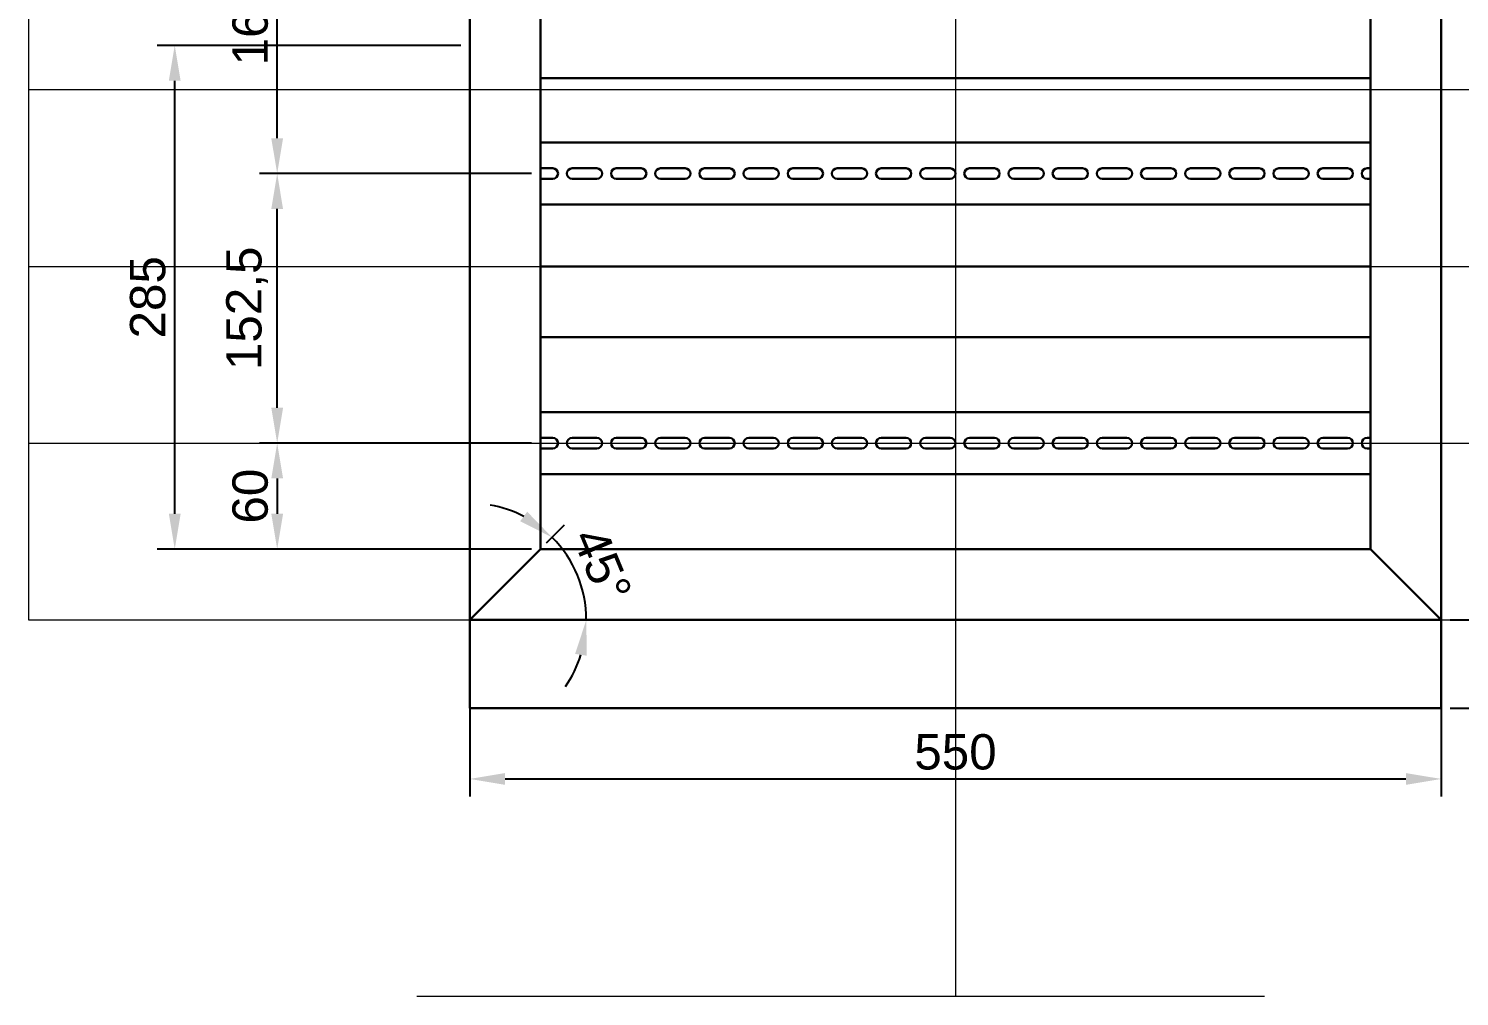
# Model space of a CAD drawing. Header units: millimetres. Extents: x 0 to 53000, y -591 to 24400.
# Drawn here: x 23064 to 23874, y 2112 to 2660 of the extents above; entities that cross this region are included whole.
import ezdxf

# ---------------------------------------------------------------- set-up
doc = ezdxf.new("R2010")
doc.units = ezdxf.units.MM
doc.layers.add('КК перф 40х60', color=6, linetype='Continuous', lineweight=30)
doc.layers.add('Основная', color=7, linetype='Continuous', lineweight=30)
doc.layers.add('Привязки', color=2, linetype='Continuous', lineweight=0, plot=False, transparency=0.8)
doc.layers.add('размеры', color=3, linetype='Continuous')
doc.styles.get("Standard").update_dxf_attribs({"font": 'arial.ttf'})
doc.dimstyles.new('ISO2', dxfattribs={"dimtxt": 20, "dimasz": 20, "dimexe": 10, "dimexo": 5, "dimgap": 5, "dimtad": 1, "dimdec": 4, "dimdsep": 46, "dimlunit": 6, "dimtxsty": 'Standard', "dimcen": 20, "dimadec": 0, "dimazin": 0, "dimtfac": 1, "dimtdec": 4, "dimtmove": 0, "dimatfit": 3, "dimfxl": 1, "dimtolj": 1, "dimtzin": 0, "dimarcsym": 0})

# ---------------------------------------------------------------- blocks, each defined once
blk = doc.blocks.new('*D246')
at = {"layer": 'Defpoints', "color": 0, "transparency": 16777216}
for p in [(23864.11, 2925), (23945.11, 2925), (23864.11, 2325)]:
    blk.add_point(p, dxfattribs=at)
at = {"layer": 'размеры', "color": 0, "lineweight": -2, "transparency": 16777216}
for p, q in [((23869.11, 2925), (23955.11, 2925)), ((23945.11, 2345), (23945.11, 2905)), ((23869.11, 2325), (23955.11, 2325))]:
    blk.add_line(p, q, dxfattribs=at)
at = {"layer": 'размеры', "color": 0, "transparency": 16777216}
for points in [[(23941.77, 2905), (23948.44, 2905), (23945.11, 2925)], [(23941.77, 2345), (23948.44, 2345), (23945.11, 2325)]]:
    blk.add_solid(points, dxfattribs=at)
at = {"layer": 'размеры', "color": 0, "transparency": 16777216, "insert": (23929.9, 2625), "char_height": 20, "attachment_point": 5, "rotation": 90}
blk.add_mtext('\\A1;600', dxfattribs=at)
blk = doc.blocks.new('*D249')
at = {"layer": 'Defpoints', "color": 0, "transparency": 16777216}
for p in [(23314.11, 2325), (23864.11, 2325), (23864.11, 2235)]:
    blk.add_point(p, dxfattribs=at)
at = {"layer": 'размеры', "color": 0, "lineweight": -2, "transparency": 16777216}
for p, q in [((23314.11, 2320), (23314.11, 2225)), ((23864.11, 2320), (23864.11, 2225)), ((23334.11, 2235), (23844.11, 2235))]:
    blk.add_line(p, q, dxfattribs=at)
at = {"layer": 'размеры', "color": 0, "transparency": 16777216}
for points in [[(23334.11, 2238.33), (23334.11, 2231.67), (23314.11, 2235)], [(23844.11, 2238.33), (23844.11, 2231.67), (23864.11, 2235)]]:
    blk.add_solid(points, dxfattribs=at)
at = {"layer": 'размеры', "color": 0, "transparency": 16777216, "insert": (23589.11, 2250.21), "char_height": 20, "attachment_point": 5}
blk.add_mtext('\\A1;550', dxfattribs=at)
blk = doc.blocks.new('*D251')
at = {"layer": 'Defpoints', "color": 0, "transparency": 16777216}
for p in [(23354.11, 2365), (23377.86, 2342.08), (23314.11, 2325), (23314.11, 2325), (23589.11, 2325)]:
    blk.add_point(p, dxfattribs=at)
at = {"layer": 'размеры', "color": 0, "lineweight": -2, "transparency": 16777216}
blk.add_line((23357.64, 2368.54), (23367.85, 2378.74), dxfattribs=at)
for start, end in [(62.42948, 79.85897), (360, 45), (325.14103, 342.57052)]:
    blk.add_arc((23314.11, 2325), 66, start, end, dxfattribs=at)
at = {"layer": 'размеры', "color": 0, "transparency": 16777216}
for points in [[(23346.63, 2386.19), (23342.68, 2380.82), (23360.78, 2371.67)], [(23373.78, 2305.74), (23380.37, 2304.73), (23380.11, 2325)]]:
    blk.add_solid(points, dxfattribs=at)
at = {"layer": 'размеры', "color": 0, "transparency": 16777216, "insert": (23389.1, 2356.06), "char_height": 20, "attachment_point": 5, "rotation": 292.5}
blk.add_mtext('\\A1;45°', dxfattribs=at)
blk = doc.blocks.new('*D253')
at = {"layer": 'Defpoints', "color": 0, "transparency": 16777216}
for p in [(23314.11, 2925), (23314.11, 2925), (23354.11, 2908.43), (23344.96, 2850.51), (23314.11, 2650)]:
    blk.add_point(p, dxfattribs=at)
at = {"layer": 'размеры', "color": 0, "lineweight": -2, "transparency": 16777216}
blk.add_line((23358.73, 2906.52), (23397.83, 2890.32), dxfattribs=at)
blk.add_arc((23314.11, 2925), 80.62, 284.25003, 323.24997, dxfattribs=at)
at = {"layer": 'размеры', "color": 0, "transparency": 16777216}
for points in [[(23375.81, 2878.41), (23381.6, 2875.11), (23388.59, 2894.15)], [(23334.37, 2843.55), (23333.54, 2850.17), (23314.11, 2844.38)]]:
    blk.add_solid(points, dxfattribs=at)
at = {"layer": 'размеры', "color": 0, "transparency": 16777216, "insert": (23350.45, 2870.61), "char_height": 20, "attachment_point": 5, "rotation": 33.75}
blk.add_mtext('\\A1;68°', dxfattribs=at)
blk = doc.blocks.new('*D204')
at = {"layer": 'Defpoints', "color": 0, "transparency": 16777216}
for p in [(23205.11, 2742.5), (23314.11, 2742.5), (23354.11, 2577.5)]:
    blk.add_point(p, dxfattribs=at)
at = {"layer": 'размеры', "color": 0, "lineweight": -2, "transparency": 16777216}
for p, q in [((23309.11, 2742.5), (23195.11, 2742.5)), ((23205.11, 2597.5), (23205.11, 2722.5)), ((23349.11, 2577.5), (23195.11, 2577.5))]:
    blk.add_line(p, q, dxfattribs=at)
at = {"layer": 'размеры', "color": 0, "transparency": 16777216}
for points in [[(23201.77, 2722.5), (23208.44, 2722.5), (23205.11, 2742.5)], [(23201.77, 2597.5), (23208.44, 2597.5), (23205.11, 2577.5)]]:
    blk.add_solid(points, dxfattribs=at)
at = {"layer": 'размеры', "color": 0, "transparency": 16777216, "insert": (23189.9, 2662.01), "char_height": 20, "attachment_point": 5, "rotation": 90}
blk.add_mtext('\\A1;165', dxfattribs=at)
blk = doc.blocks.new('*D205')
at = {"layer": 'Defpoints', "color": 0, "transparency": 16777216}
for p in [(23205.11, 2577.5), (23354.11, 2577.5), (23354.11, 2425)]:
    blk.add_point(p, dxfattribs=at)
at = {"layer": 'размеры', "color": 0, "lineweight": -2, "transparency": 16777216}
for p, q in [((23349.11, 2577.5), (23195.11, 2577.5)), ((23205.11, 2445), (23205.11, 2557.5)), ((23349.11, 2425), (23195.11, 2425))]:
    blk.add_line(p, q, dxfattribs=at)
at = {"layer": 'размеры', "color": 0, "transparency": 16777216}
for points in [[(23201.77, 2557.5), (23208.44, 2557.5), (23205.11, 2577.5)], [(23201.77, 2445), (23208.44, 2445), (23205.11, 2425)]]:
    blk.add_solid(points, dxfattribs=at)
at = {"layer": 'размеры', "color": 0, "transparency": 16777216, "insert": (23188.09, 2501.25), "char_height": 20, "attachment_point": 5, "rotation": 90}
blk.add_mtext('\\A1;152,5', dxfattribs=at)
blk = doc.blocks.new('*D202')
at = {"layer": 'Defpoints', "color": 0, "transparency": 16777216}
for p in [(23354.11, 2425), (23205.11, 2365), (23354.11, 2365)]:
    blk.add_point(p, dxfattribs=at)
at = {"layer": 'размеры', "color": 0, "lineweight": -2, "transparency": 16777216}
for p, q in [((23349.11, 2425), (23195.11, 2425)), ((23205.11, 2405), (23205.11, 2385)), ((23349.11, 2365), (23195.11, 2365))]:
    blk.add_line(p, q, dxfattribs=at)
at = {"layer": 'размеры', "color": 0, "transparency": 16777216}
for points in [[(23201.77, 2405), (23208.44, 2405), (23205.11, 2425)], [(23201.77, 2385), (23208.44, 2385), (23205.11, 2365)]]:
    blk.add_solid(points, dxfattribs=at)
at = {"layer": 'размеры', "color": 0, "transparency": 16777216, "insert": (23189.9, 2395), "char_height": 20, "attachment_point": 5, "rotation": 90}
blk.add_mtext('\\A1;60', dxfattribs=at)
blk = doc.blocks.new('*D252')
at = {"layer": 'Defpoints', "color": 0, "transparency": 16777216}
for p in [(23864.11, 3025), (23864.11, 2275), (24003.27, 2275)]:
    blk.add_point(p, dxfattribs=at)
at = {"layer": 'размеры', "color": 0, "lineweight": -2, "transparency": 16777216}
for p, q in [((23869.11, 3025), (24013.27, 3025)), ((24003.27, 3005), (24003.27, 2295)), ((23869.11, 2275), (24013.27, 2275))]:
    blk.add_line(p, q, dxfattribs=at)
at = {"layer": 'размеры', "color": 0, "transparency": 16777216}
for points in [[(23999.93, 3005), (24006.6, 3005), (24003.27, 3025)], [(23999.93, 2295), (24006.6, 2295), (24003.27, 2275)]]:
    blk.add_solid(points, dxfattribs=at)
at = {"layer": 'размеры', "color": 0, "transparency": 16777216, "insert": (23988.06, 2650), "char_height": 20, "attachment_point": 5, "rotation": 90}
blk.add_mtext('\\A1;750', dxfattribs=at)
blk = doc.blocks.new('*D258')
at = {"layer": 'Defpoints', "color": 0, "transparency": 16777216}
for p in [(23147.11, 2650), (23314.11, 2650), (23314.11, 2365)]:
    blk.add_point(p, dxfattribs=at)
at = {"layer": 'размеры', "color": 0, "lineweight": -2, "transparency": 16777216}
for p, q in [((23309.11, 2650), (23137.11, 2650)), ((23147.11, 2385), (23147.11, 2630)), ((23309.11, 2365), (23137.11, 2365))]:
    blk.add_line(p, q, dxfattribs=at)
at = {"layer": 'размеры', "color": 0, "transparency": 16777216}
for points in [[(23143.77, 2630), (23150.44, 2630), (23147.11, 2650)], [(23143.77, 2385), (23150.44, 2385), (23147.11, 2365)]]:
    blk.add_solid(points, dxfattribs=at)
at = {"layer": 'размеры', "color": 0, "transparency": 16777216, "insert": (23131.9, 2507.5), "char_height": 20, "attachment_point": 5, "rotation": 90}
blk.add_mtext('\\A1;285', dxfattribs=at)

msp = doc.modelspace()

# ---------------------------------------------------------------- linework, layer by layer
at = {"layer": 'КК перф 40х60'}
for p, q in [((23314.1081, 2925), (23314.1081, 2650)), ((23864.1081, 2925), (23864.1081, 2650)), ((23354.1081, 2650), (23354.1081, 2908.43146)), ((23824.1081, 2650), (23824.1081, 2908.43146)), ((23314.1081, 2325), (23314.1081, 2650)), ((23354.1081, 2650), (23354.1081, 2365)), ((23824.1081, 2650), (23824.1081, 2365)), ((23864.1081, 2325), (23864.1081, 2650)), ((23354.1081, 2631.56854), (23824.1081, 2631.56854)), ((23824.1081, 2525), (23354.1081, 2525.00006)), ((23824.1081, 2485), (23824.1081, 2525)), ((23354.1081, 2485), (23824.1081, 2485)), ((23354.1081, 2365), (23314.1081, 2325)), ((23589.1081, 2365), (23354.1081, 2365)), ((23589.1081, 2365), (23824.1081, 2365)), ((23824.1081, 2365), (23864.1081, 2325)), ((23314.1081, 2325), (23589.1081, 2325)), ((23864.1081, 2325), (23589.1081, 2325))]:
    msp.add_line(p, q, dxfattribs=at)
at = {"layer": 'Основная'}
for p, q in [((23314.1081, 2275), (23314.1081, 3025)), ((23864.1081, 3025), (23864.1081, 2275)), ((23354.1081, 2595.00001), (23379.1081, 2595.00001)), ((23379.1081, 2595.00001), (23404.1081, 2595.00001)), ((23404.1081, 2595.00001), (23429.1081, 2595.00001)), ((23429.1081, 2595.00001), (23454.1081, 2595.00001)), ((23454.1081, 2595.00001), (23479.1081, 2595.00001)), ((23479.1081, 2595.00001), (23504.1081, 2595.00001)), ((23504.1081, 2595.00001), (23529.1081, 2595.00001)), ((23529.1081, 2595.00001), (23554.1081, 2595.00001)), ((23554.1081, 2595.00001), (23579.1081, 2595.00001)), ((23579.1081, 2595.00001), (23604.1081, 2595.00001)), ((23604.1081, 2595.00001), (23629.1081, 2595.00001)), ((23629.1081, 2595.00001), (23654.1081, 2595.00001)), ((23654.1081, 2595.00001), (23679.1081, 2595.00001)), ((23679.1081, 2595.00001), (23704.1081, 2595.00001)), ((23704.1081, 2595.00001), (23729.1081, 2595.00001)), ((23729.1081, 2595.00001), (23754.1081, 2595.00001)), ((23754.1081, 2595.00001), (23779.1081, 2595.00001)), ((23779.1081, 2595.00001), (23804.1081, 2595.00001)), ((23804.1081, 2595.00001), (23824.1081, 2595.00001)), ((23361.10809, 2580.50001), (23354.1081, 2580.50001)), ((23364.10809, 2577.50001), (23364.10809, 2577.50001)), ((23379.1081, 2580.50001), (23372.10809, 2580.50001)), ((23386.10809, 2580.50001), (23379.1081, 2580.50001)), ((23389.10809, 2577.50001), (23389.10809, 2577.50001)), ((23404.1081, 2580.50001), (23397.10809, 2580.50001)), ((23411.10809, 2580.50001), (23404.1081, 2580.50001)), ((23414.10809, 2577.50001), (23414.10809, 2577.50001)), ((23429.1081, 2580.50001), (23422.10809, 2580.50001)), ((23436.10809, 2580.50001), (23429.1081, 2580.50001)), ((23439.10809, 2577.50001), (23439.10809, 2577.50001)), ((23454.1081, 2580.50001), (23447.10809, 2580.50001)), ((23461.10809, 2580.50001), (23454.1081, 2580.50001)), ((23464.10809, 2577.50001), (23464.10809, 2577.50001)), ((23479.1081, 2580.50001), (23472.10809, 2580.50001)), ((23486.10809, 2580.50001), (23479.1081, 2580.50001)), ((23489.10809, 2577.50001), (23489.10809, 2577.50001)), ((23504.1081, 2580.50001), (23497.10809, 2580.50001)), ((23511.10809, 2580.50001), (23504.1081, 2580.50001)), ((23514.10809, 2577.50001), (23514.10809, 2577.50001)), ((23529.1081, 2580.50001), (23522.10809, 2580.50001)), ((23536.10809, 2580.50001), (23529.1081, 2580.50001)), ((23539.10809, 2577.50001), (23539.10809, 2577.50001)), ((23554.1081, 2580.50001), (23547.10809, 2580.50001)), ((23561.10809, 2580.50001), (23554.1081, 2580.50001)), ((23564.10809, 2577.50001), (23564.10809, 2577.50001)), ((23579.1081, 2580.50001), (23572.10809, 2580.50001)), ((23586.10809, 2580.50001), (23579.1081, 2580.50001)), ((23589.10809, 2577.50001), (23589.10809, 2577.50001)), ((23604.1081, 2580.50001), (23597.10809, 2580.50001)), ((23611.10809, 2580.50001), (23604.1081, 2580.50001)), ((23614.10809, 2577.50001), (23614.10809, 2577.50001)), ((23629.1081, 2580.50001), (23622.10809, 2580.50001)), ((23636.10809, 2580.50001), (23629.1081, 2580.50001)), ((23639.10809, 2577.50001), (23639.10809, 2577.50001)), ((23654.1081, 2580.50001), (23647.10809, 2580.50001)), ((23661.10809, 2580.50001), (23654.1081, 2580.50001)), ((23664.10809, 2577.50001), (23664.10809, 2577.50001)), ((23679.1081, 2580.50001), (23672.10809, 2580.50001)), ((23686.10809, 2580.50001), (23679.1081, 2580.50001)), ((23689.10809, 2577.50001), (23689.10809, 2577.50001)), ((23704.1081, 2580.50001), (23697.10809, 2580.50001)), ((23711.10809, 2580.50001), (23704.1081, 2580.50001)), ((23714.10809, 2577.50001), (23714.10809, 2577.50001)), ((23729.1081, 2580.50001), (23722.10809, 2580.50001)), ((23736.10809, 2580.50001), (23729.1081, 2580.50001)), ((23739.10809, 2577.50001), (23739.10809, 2577.50001)), ((23754.1081, 2580.50001), (23747.10809, 2580.50001)), ((23761.10809, 2580.50001), (23754.1081, 2580.50001)), ((23764.10809, 2577.50001), (23764.10809, 2577.50001)), ((23779.1081, 2580.50001), (23772.10809, 2580.50001)), ((23786.10809, 2580.50001), (23779.1081, 2580.50001)), ((23789.10809, 2577.50001), (23789.10809, 2577.50001)), ((23804.1081, 2580.50001), (23797.10809, 2580.50001)), ((23811.10809, 2580.50001), (23804.1081, 2580.50001)), ((23814.10809, 2577.50001), (23814.10809, 2577.50001)), ((23824.1081, 2580.50001), (23822.10809, 2580.50001)), ((23354.1081, 2574.50001), (23361.10809, 2574.50001)), ((23372.10809, 2574.50001), (23379.1081, 2574.50001)), ((23379.1081, 2574.50001), (23386.10809, 2574.50001)), ((23397.10809, 2574.50001), (23404.1081, 2574.50001)), ((23404.1081, 2574.50001), (23411.10809, 2574.50001)), ((23422.10809, 2574.50001), (23429.1081, 2574.50001)), ((23429.1081, 2574.50001), (23436.10809, 2574.50001)), ((23447.10809, 2574.50001), (23454.1081, 2574.50001)), ((23454.1081, 2574.50001), (23461.10809, 2574.50001)), ((23472.10809, 2574.50001), (23479.1081, 2574.50001)), ((23479.1081, 2574.50001), (23486.10809, 2574.50001)), ((23497.10809, 2574.50001), (23504.1081, 2574.50001)), ((23504.1081, 2574.50001), (23511.10809, 2574.50001)), ((23522.10809, 2574.50001), (23529.1081, 2574.50001)), ((23529.1081, 2574.50001), (23536.10809, 2574.50001)), ((23547.10809, 2574.50001), (23554.1081, 2574.50001)), ((23554.1081, 2574.50001), (23561.10809, 2574.50001)), ((23572.10809, 2574.50001), (23579.1081, 2574.50001)), ((23579.1081, 2574.50001), (23586.10809, 2574.50001)), ((23597.10809, 2574.50001), (23604.1081, 2574.50001)), ((23604.1081, 2574.50001), (23611.10809, 2574.50001)), ((23622.10809, 2574.50001), (23629.1081, 2574.50001)), ((23629.1081, 2574.50001), (23636.10809, 2574.50001)), ((23647.10809, 2574.50001), (23654.1081, 2574.50001)), ((23654.1081, 2574.50001), (23661.10809, 2574.50001)), ((23672.10809, 2574.50001), (23679.1081, 2574.50001)), ((23679.1081, 2574.50001), (23686.10809, 2574.50001)), ((23697.10809, 2574.50001), (23704.1081, 2574.50001)), ((23704.1081, 2574.50001), (23711.10809, 2574.50001)), ((23722.10809, 2574.50001), (23729.1081, 2574.50001)), ((23729.1081, 2574.50001), (23736.10809, 2574.50001)), ((23747.10809, 2574.50001), (23754.1081, 2574.50001)), ((23754.1081, 2574.50001), (23761.10809, 2574.50001)), ((23772.10809, 2574.50001), (23779.1081, 2574.50001)), ((23779.1081, 2574.50001), (23786.10809, 2574.50001)), ((23797.10809, 2574.50001), (23804.1081, 2574.50001)), ((23804.1081, 2574.50001), (23811.10809, 2574.50001)), ((23822.10809, 2574.50001), (23824.1081, 2574.50001)), ((23354.1081, 2560.00001), (23379.1081, 2560.00001)), ((23379.1081, 2560.00001), (23404.1081, 2560.00001)), ((23404.1081, 2560.00001), (23429.1081, 2560.00001)), ((23429.1081, 2560.00001), (23454.1081, 2560.00001)), ((23454.1081, 2560.00001), (23479.1081, 2560.00001)), ((23479.1081, 2560.00001), (23504.1081, 2560.00001)), ((23504.1081, 2560.00001), (23529.1081, 2560.00001)), ((23529.1081, 2560.00001), (23554.1081, 2560.00001)), ((23554.1081, 2560.00001), (23579.1081, 2560.00001)), ((23579.1081, 2560.00001), (23604.1081, 2560.00001)), ((23604.1081, 2560.00001), (23629.1081, 2560.00001)), ((23629.1081, 2560.00001), (23654.1081, 2560.00001)), ((23654.1081, 2560.00001), (23679.1081, 2560.00001)), ((23679.1081, 2560.00001), (23704.1081, 2560.00001)), ((23704.1081, 2560.00001), (23729.1081, 2560.00001)), ((23729.1081, 2560.00001), (23754.1081, 2560.00001)), ((23754.1081, 2560.00001), (23779.1081, 2560.00001)), ((23779.1081, 2560.00001), (23804.1081, 2560.00001)), ((23804.1081, 2560.00001), (23824.1081, 2560.00001)), ((23354.1081, 2442.5), (23379.1081, 2442.5)), ((23379.1081, 2442.5), (23404.1081, 2442.5)), ((23404.1081, 2442.5), (23429.1081, 2442.5)), ((23429.1081, 2442.5), (23454.1081, 2442.5)), ((23454.1081, 2442.5), (23479.1081, 2442.5)), ((23479.1081, 2442.5), (23504.1081, 2442.5)), ((23504.1081, 2442.5), (23529.1081, 2442.5)), ((23529.1081, 2442.5), (23554.1081, 2442.5)), ((23554.1081, 2442.5), (23579.1081, 2442.5)), ((23579.1081, 2442.5), (23604.1081, 2442.5)), ((23604.1081, 2442.5), (23629.1081, 2442.5)), ((23629.1081, 2442.5), (23654.1081, 2442.5)), ((23654.1081, 2442.5), (23679.1081, 2442.5)), ((23679.1081, 2442.5), (23704.1081, 2442.5)), ((23704.1081, 2442.5), (23729.1081, 2442.5)), ((23729.1081, 2442.5), (23754.1081, 2442.5)), ((23754.1081, 2442.5), (23779.1081, 2442.5)), ((23779.1081, 2442.5), (23804.1081, 2442.5)), ((23804.1081, 2442.5), (23824.1081, 2442.5)), ((23361.10809, 2428), (23354.1081, 2428)), ((23354.1081, 2422), (23361.10809, 2422)), ((23364.10809, 2425), (23364.10809, 2425)), ((23379.1081, 2428.00001), (23372.10809, 2428.00001)), ((23372.10809, 2422.00001), (23379.1081, 2422.00001)), ((23386.10809, 2428), (23379.1081, 2428)), ((23379.1081, 2422), (23386.10809, 2422)), ((23389.10809, 2425), (23389.10809, 2425)), ((23404.1081, 2428.00001), (23397.10809, 2428.00001)), ((23397.10809, 2422.00001), (23404.1081, 2422.00001)), ((23411.10809, 2428), (23404.1081, 2428)), ((23404.1081, 2422), (23411.10809, 2422)), ((23414.10809, 2425), (23414.10809, 2425)), ((23429.1081, 2428.00001), (23422.10809, 2428.00001)), ((23422.10809, 2422.00001), (23429.1081, 2422.00001)), ((23436.10809, 2428), (23429.1081, 2428)), ((23429.1081, 2422), (23436.10809, 2422)), ((23439.10809, 2425), (23439.10809, 2425)), ((23454.1081, 2428.00001), (23447.10809, 2428.00001)), ((23447.10809, 2422.00001), (23454.1081, 2422.00001)), ((23461.10809, 2428), (23454.1081, 2428)), ((23454.1081, 2422), (23461.10809, 2422)), ((23464.10809, 2425), (23464.10809, 2425)), ((23479.1081, 2428.00001), (23472.10809, 2428.00001)), ((23472.10809, 2422.00001), (23479.1081, 2422.00001)), ((23486.10809, 2428), (23479.1081, 2428)), ((23479.1081, 2422), (23486.10809, 2422)), ((23489.10809, 2425), (23489.10809, 2425)), ((23504.1081, 2428.00001), (23497.10809, 2428.00001)), ((23497.10809, 2422.00001), (23504.1081, 2422.00001)), ((23511.10809, 2428), (23504.1081, 2428)), ((23504.1081, 2422), (23511.10809, 2422)), ((23514.10809, 2425), (23514.10809, 2425)), ((23529.1081, 2428.00001), (23522.10809, 2428.00001)), ((23522.10809, 2422.00001), (23529.1081, 2422.00001)), ((23536.10809, 2428), (23529.1081, 2428)), ((23529.1081, 2422), (23536.10809, 2422)), ((23539.10809, 2425), (23539.10809, 2425)), ((23554.1081, 2428.00001), (23547.10809, 2428.00001)), ((23547.10809, 2422.00001), (23554.1081, 2422.00001)), ((23561.10809, 2428), (23554.1081, 2428)), ((23554.1081, 2422), (23561.10809, 2422)), ((23564.10809, 2425), (23564.10809, 2425)), ((23579.1081, 2428.00001), (23572.10809, 2428.00001)), ((23572.10809, 2422.00001), (23579.1081, 2422.00001)), ((23586.10809, 2428), (23579.1081, 2428)), ((23579.1081, 2422), (23586.10809, 2422)), ((23589.10809, 2425), (23589.10809, 2425)), ((23604.1081, 2428.00001), (23597.10809, 2428.00001)), ((23597.10809, 2422.00001), (23604.1081, 2422.00001)), ((23611.10809, 2428), (23604.1081, 2428)), ((23604.1081, 2422), (23611.10809, 2422)), ((23614.10809, 2425), (23614.10809, 2425)), ((23629.1081, 2428.00001), (23622.10809, 2428.00001)), ((23622.10809, 2422.00001), (23629.1081, 2422.00001)), ((23636.10809, 2428), (23629.1081, 2428)), ((23629.1081, 2422), (23636.10809, 2422)), ((23639.10809, 2425), (23639.10809, 2425)), ((23654.1081, 2428.00001), (23647.10809, 2428.00001)), ((23647.10809, 2422.00001), (23654.1081, 2422.00001)), ((23661.10809, 2428), (23654.1081, 2428)), ((23654.1081, 2422), (23661.10809, 2422)), ((23664.10809, 2425), (23664.10809, 2425)), ((23679.1081, 2428.00001), (23672.10809, 2428.00001)), ((23672.10809, 2422.00001), (23679.1081, 2422.00001)), ((23686.10809, 2428), (23679.1081, 2428)), ((23679.1081, 2422), (23686.10809, 2422)), ((23689.10809, 2425), (23689.10809, 2425)), ((23704.1081, 2428.00001), (23697.10809, 2428.00001)), ((23697.10809, 2422.00001), (23704.1081, 2422.00001)), ((23711.10809, 2428), (23704.1081, 2428)), ((23704.1081, 2422), (23711.10809, 2422)), ((23714.10809, 2425), (23714.10809, 2425)), ((23729.1081, 2428.00001), (23722.10809, 2428.00001)), ((23722.10809, 2422.00001), (23729.1081, 2422.00001)), ((23736.10809, 2428), (23729.1081, 2428)), ((23729.1081, 2422), (23736.10809, 2422)), ((23739.10809, 2425), (23739.10809, 2425)), ((23754.1081, 2428.00001), (23747.10809, 2428.00001)), ((23747.10809, 2422.00001), (23754.1081, 2422.00001)), ((23761.10809, 2428), (23754.1081, 2428)), ((23754.1081, 2422), (23761.10809, 2422)), ((23764.10809, 2425), (23764.10809, 2425)), ((23779.1081, 2428.00001), (23772.10809, 2428.00001)), ((23772.10809, 2422.00001), (23779.1081, 2422.00001)), ((23786.10809, 2428), (23779.1081, 2428)), ((23779.1081, 2422), (23786.10809, 2422)), ((23789.10809, 2425), (23789.10809, 2425)), ((23804.1081, 2428.00001), (23797.10809, 2428.00001)), ((23797.10809, 2422.00001), (23804.1081, 2422.00001)), ((23811.10809, 2428), (23804.1081, 2428)), ((23804.1081, 2422), (23811.10809, 2422)), ((23814.10809, 2425), (23814.10809, 2425)), ((23824.1081, 2428.00001), (23822.10809, 2428.00001)), ((23822.10809, 2422.00001), (23824.1081, 2422.00001)), ((23354.1081, 2407.5), (23379.1081, 2407.50001)), ((23379.1081, 2407.5), (23404.1081, 2407.50001)), ((23404.1081, 2407.5), (23429.1081, 2407.50001)), ((23429.1081, 2407.5), (23454.1081, 2407.50001)), ((23454.1081, 2407.5), (23479.1081, 2407.50001)), ((23479.1081, 2407.5), (23504.1081, 2407.50001)), ((23504.1081, 2407.5), (23529.1081, 2407.50001)), ((23529.1081, 2407.5), (23554.1081, 2407.50001)), ((23554.1081, 2407.5), (23579.1081, 2407.50001)), ((23579.1081, 2407.5), (23604.1081, 2407.50001)), ((23604.1081, 2407.5), (23629.1081, 2407.50001)), ((23629.1081, 2407.5), (23654.1081, 2407.50001)), ((23654.1081, 2407.5), (23679.1081, 2407.50001)), ((23679.1081, 2407.5), (23704.1081, 2407.50001)), ((23704.1081, 2407.5), (23729.1081, 2407.50001)), ((23729.1081, 2407.5), (23754.1081, 2407.50001)), ((23754.1081, 2407.5), (23779.1081, 2407.50001)), ((23779.1081, 2407.5), (23804.1081, 2407.50001)), ((23804.1081, 2407.5), (23824.1081, 2407.5)), ((23864.1081, 2275), (23314.1081, 2275))]:
    msp.add_line(p, q, dxfattribs=at)
for centre, start, end in [((23361.10809, 2577.50001), 0, 90), ((23361.10809, 2577.50001), 270, 0), ((23372.10809, 2577.50001), 90, 180), ((23372.10809, 2577.50001), 180, 270), ((23386.10809, 2577.50001), 0, 90), ((23386.10809, 2577.50001), 270, 0), ((23397.10809, 2577.50001), 90, 180), ((23397.10809, 2577.50001), 180, 270), ((23411.10809, 2577.50001), 0, 90), ((23411.10809, 2577.50001), 270, 0), ((23422.10809, 2577.50001), 90, 180), ((23422.10809, 2577.50001), 180, 270), ((23436.10809, 2577.50001), 0, 90), ((23436.10809, 2577.50001), 270, 0), ((23447.10809, 2577.50001), 90, 180), ((23447.10809, 2577.50001), 180, 270), ((23461.10809, 2577.50001), 0, 90), ((23461.10809, 2577.50001), 270, 0), ((23472.10809, 2577.50001), 90, 180), ((23472.10809, 2577.50001), 180, 270), ((23486.10809, 2577.50001), 0, 90), ((23486.10809, 2577.50001), 270, 0), ((23497.10809, 2577.50001), 90, 180), ((23497.10809, 2577.50001), 180, 270), ((23511.10809, 2577.50001), 0, 90), ((23511.10809, 2577.50001), 270, 0), ((23522.10809, 2577.50001), 90, 180), ((23522.10809, 2577.50001), 180, 270), ((23536.10809, 2577.50001), 0, 90), ((23536.10809, 2577.50001), 270, 0), ((23547.10809, 2577.50001), 90, 180), ((23547.10809, 2577.50001), 180, 270), ((23561.10809, 2577.50001), 0, 90), ((23561.10809, 2577.50001), 270, 0), ((23572.10809, 2577.50001), 90, 180), ((23572.10809, 2577.50001), 180, 270), ((23586.10809, 2577.50001), 0, 90), ((23586.10809, 2577.50001), 270, 0), ((23597.10809, 2577.50001), 90, 180), ((23597.10809, 2577.50001), 180, 270), ((23611.10809, 2577.50001), 0, 90), ((23611.10809, 2577.50001), 270, 0), ((23622.10809, 2577.50001), 90, 180), ((23622.10809, 2577.50001), 180, 270), ((23636.10809, 2577.50001), 0, 90), ((23636.10809, 2577.50001), 270, 0), ((23647.10809, 2577.50001), 90, 180), ((23647.10809, 2577.50001), 180, 270), ((23661.10809, 2577.50001), 0, 90), ((23661.10809, 2577.50001), 270, 0), ((23672.10809, 2577.50001), 90, 180), ((23672.10809, 2577.50001), 180, 270), ((23686.10809, 2577.50001), 0, 90), ((23686.10809, 2577.50001), 270, 0), ((23697.10809, 2577.50001), 90, 180), ((23697.10809, 2577.50001), 180, 270), ((23711.10809, 2577.50001), 0, 90), ((23711.10809, 2577.50001), 270, 0), ((23722.10809, 2577.50001), 90, 180), ((23722.10809, 2577.50001), 180, 270), ((23736.10809, 2577.50001), 0, 90), ((23736.10809, 2577.50001), 270, 0), ((23747.10809, 2577.50001), 90, 180), ((23747.10809, 2577.50001), 180, 270), ((23761.10809, 2577.50001), 0, 90), ((23761.10809, 2577.50001), 270, 0), ((23772.10809, 2577.50001), 90, 180), ((23772.10809, 2577.50001), 180, 270), ((23786.10809, 2577.50001), 0, 90), ((23786.10809, 2577.50001), 270, 0), ((23797.10809, 2577.50001), 90, 180), ((23797.10809, 2577.50001), 180, 270), ((23811.10809, 2577.50001), 0, 90), ((23811.10809, 2577.50001), 270, 0), ((23822.10809, 2577.50001), 90, 180), ((23822.10809, 2577.50001), 180, 270), ((23361.10809, 2425), 0, 90), ((23361.10809, 2425), 270, 0), ((23372.10809, 2425.00001), 90, 180), ((23372.10809, 2425.00001), 180, 270), ((23386.10809, 2425), 0, 90), ((23386.10809, 2425), 270, 0), ((23397.10809, 2425.00001), 90, 180), ((23397.10809, 2425.00001), 180, 270), ((23411.10809, 2425), 0, 90), ((23411.10809, 2425), 270, 0), ((23422.10809, 2425.00001), 90, 180), ((23422.10809, 2425.00001), 180, 270), ((23436.10809, 2425), 0, 90), ((23436.10809, 2425), 270, 0), ((23447.10809, 2425.00001), 90, 180), ((23447.10809, 2425.00001), 180, 270), ((23461.10809, 2425), 0, 90), ((23461.10809, 2425), 270, 0), ((23472.10809, 2425.00001), 90, 180), ((23472.10809, 2425.00001), 180, 270), ((23486.10809, 2425), 0, 90), ((23486.10809, 2425), 270, 0), ((23497.10809, 2425.00001), 90, 180), ((23497.10809, 2425.00001), 180, 270), ((23511.10809, 2425), 0, 90), ((23511.10809, 2425), 270, 0), ((23522.10809, 2425.00001), 90, 180), ((23522.10809, 2425.00001), 180, 270), ((23536.10809, 2425), 0, 90), ((23536.10809, 2425), 270, 0), ((23547.10809, 2425.00001), 90, 180), ((23547.10809, 2425.00001), 180, 270), ((23561.10809, 2425), 0, 90), ((23561.10809, 2425), 270, 0), ((23572.10809, 2425.00001), 90, 180), ((23572.10809, 2425.00001), 180, 270), ((23586.10809, 2425), 0, 90), ((23586.10809, 2425), 270, 0), ((23597.10809, 2425.00001), 90, 180), ((23597.10809, 2425.00001), 180, 270), ((23611.10809, 2425), 0, 90), ((23611.10809, 2425), 270, 0), ((23622.10809, 2425.00001), 90, 180), ((23622.10809, 2425.00001), 180, 270), ((23636.10809, 2425), 0, 90), ((23636.10809, 2425), 270, 0), ((23647.10809, 2425.00001), 90, 180), ((23647.10809, 2425.00001), 180, 270), ((23661.10809, 2425), 0, 90), ((23661.10809, 2425), 270, 0), ((23672.10809, 2425.00001), 90, 180), ((23672.10809, 2425.00001), 180, 270), ((23686.10809, 2425), 0, 90), ((23686.10809, 2425), 270, 0), ((23697.10809, 2425.00001), 90, 180), ((23697.10809, 2425.00001), 180, 270), ((23711.10809, 2425), 0, 90), ((23711.10809, 2425), 270, 0), ((23722.10809, 2425.00001), 90, 180), ((23722.10809, 2425.00001), 180, 270), ((23736.10809, 2425), 0, 90), ((23736.10809, 2425), 270, 0), ((23747.10809, 2425.00001), 90, 180), ((23747.10809, 2425.00001), 180, 270), ((23761.10809, 2425), 0, 90), ((23761.10809, 2425), 270, 0), ((23772.10809, 2425.00001), 90, 180), ((23772.10809, 2425.00001), 180, 270), ((23786.10809, 2425), 0, 90), ((23786.10809, 2425), 270, 0), ((23797.10809, 2425.00001), 90, 180), ((23797.10809, 2425.00001), 180, 270), ((23811.10809, 2425), 0, 90), ((23811.10809, 2425), 270, 0), ((23822.10809, 2425.00001), 90, 180), ((23822.10809, 2425.00001), 180, 270)]:
    msp.add_arc(centre, 3, start, end, dxfattribs=at)
at = {"layer": 'Привязки'}
for p, q in [((23589.1081, 3243), (23589.1081, 2112)), ((23064.39056, 2925), (23064.39056, 2325)), ((23864.1081, 2725), (23864.1081, 2625)), ((23064.39056, 2625), (25356.1081, 2625)), ((23864.1081, 2625), (23864.1081, 2525)), ((23064.39056, 2525), (25356.1081, 2525)), ((23864.1081, 2525), (23864.1081, 2425)), ((23064.39056, 2425), (25356.1081, 2425)), ((23864.1081, 2425), (23864.1081, 2325)), ((23064.39056, 2325), (25356.1081, 2325)), ((23764.1081, 2112), (23284.1081, 2112))]:
    msp.add_line(p, q, dxfattribs=at)

# ---------------------------------------------------------------- dimensions: what is measured, and where the dimension line sits
at = {"layer": 'размеры'}
for base, p1, p2, picture, middle in [((24003.26796, 2275), (23864.1081, 3025), (23864.1081, 2275), '*D252', (23988.0565, 2650)), ((23945.1081, 2925), (23864.1081, 2325), (23864.1081, 2925), '*D246', (23929.89664, 2625)), ((23147.1081, 2650), (23314.1081, 2365), (23314.1081, 2650), '*D258', (23131.89664, 2507.5)), ((23205.1081, 2577.50001), (23354.1081, 2425), (23354.1081, 2577.50001), '*D205', (23188.089, 2501.25)), ((23205.1081, 2365), (23354.1081, 2425), (23354.1081, 2365), '*D202', (23189.89664, 2395))]:
    dim = msp.add_linear_dim(base=base, p1=p1, p2=p2, angle=90, dimstyle='ISO2', dxfattribs=at)
    dim.commit()
    dim.dimension.update_dxf_attribs({"geometry": picture, "text_midpoint": middle})
for base, line1, line2, picture, middle in [((23344.96102, 2850.51445), ((23314.1081, 2925), (23314.1081, 2650)), ((23314.1081, 2925), (23354.1081, 2908.43146)), '*D253', (23350.44857, 2870.61264)), ((23377.8592, 2342.08206), ((23314.1081, 2325), (23589.1081, 2325)), ((23354.1081, 2365), (23314.1081, 2325)), '*D251', (23389.09989, 2356.06262))]:
    dim = msp.add_angular_dim_2l(base=base, line1=line1, line2=line2, dimstyle='ISO2', dxfattribs=at)
    dim.commit()
    dim.dimension.update_dxf_attribs({"geometry": picture, "text_midpoint": middle})
dim = msp.add_linear_dim(base=(23205.1081, 2742.5), p1=(23354.1081, 2577.50001), p2=(23314.1081, 2742.5), angle=90, dimstyle='ISO2', dxfattribs=at)
dim.commit()
dim.dimension.update_dxf_attribs({"geometry": '*D204', "text_midpoint": (23205.1081, 2662.00948), "dimtype": 160})
dim = msp.add_linear_dim(base=(23864.1081, 2235), p1=(23314.1081, 2325), p2=(23864.1081, 2325), dimstyle='ISO2', dxfattribs=at)
dim.commit()
dim.dimension.update_dxf_attribs({"geometry": '*D249', "text_midpoint": (23589.1081, 2250.21146)})

doc.saveas('drawing.dxf')
